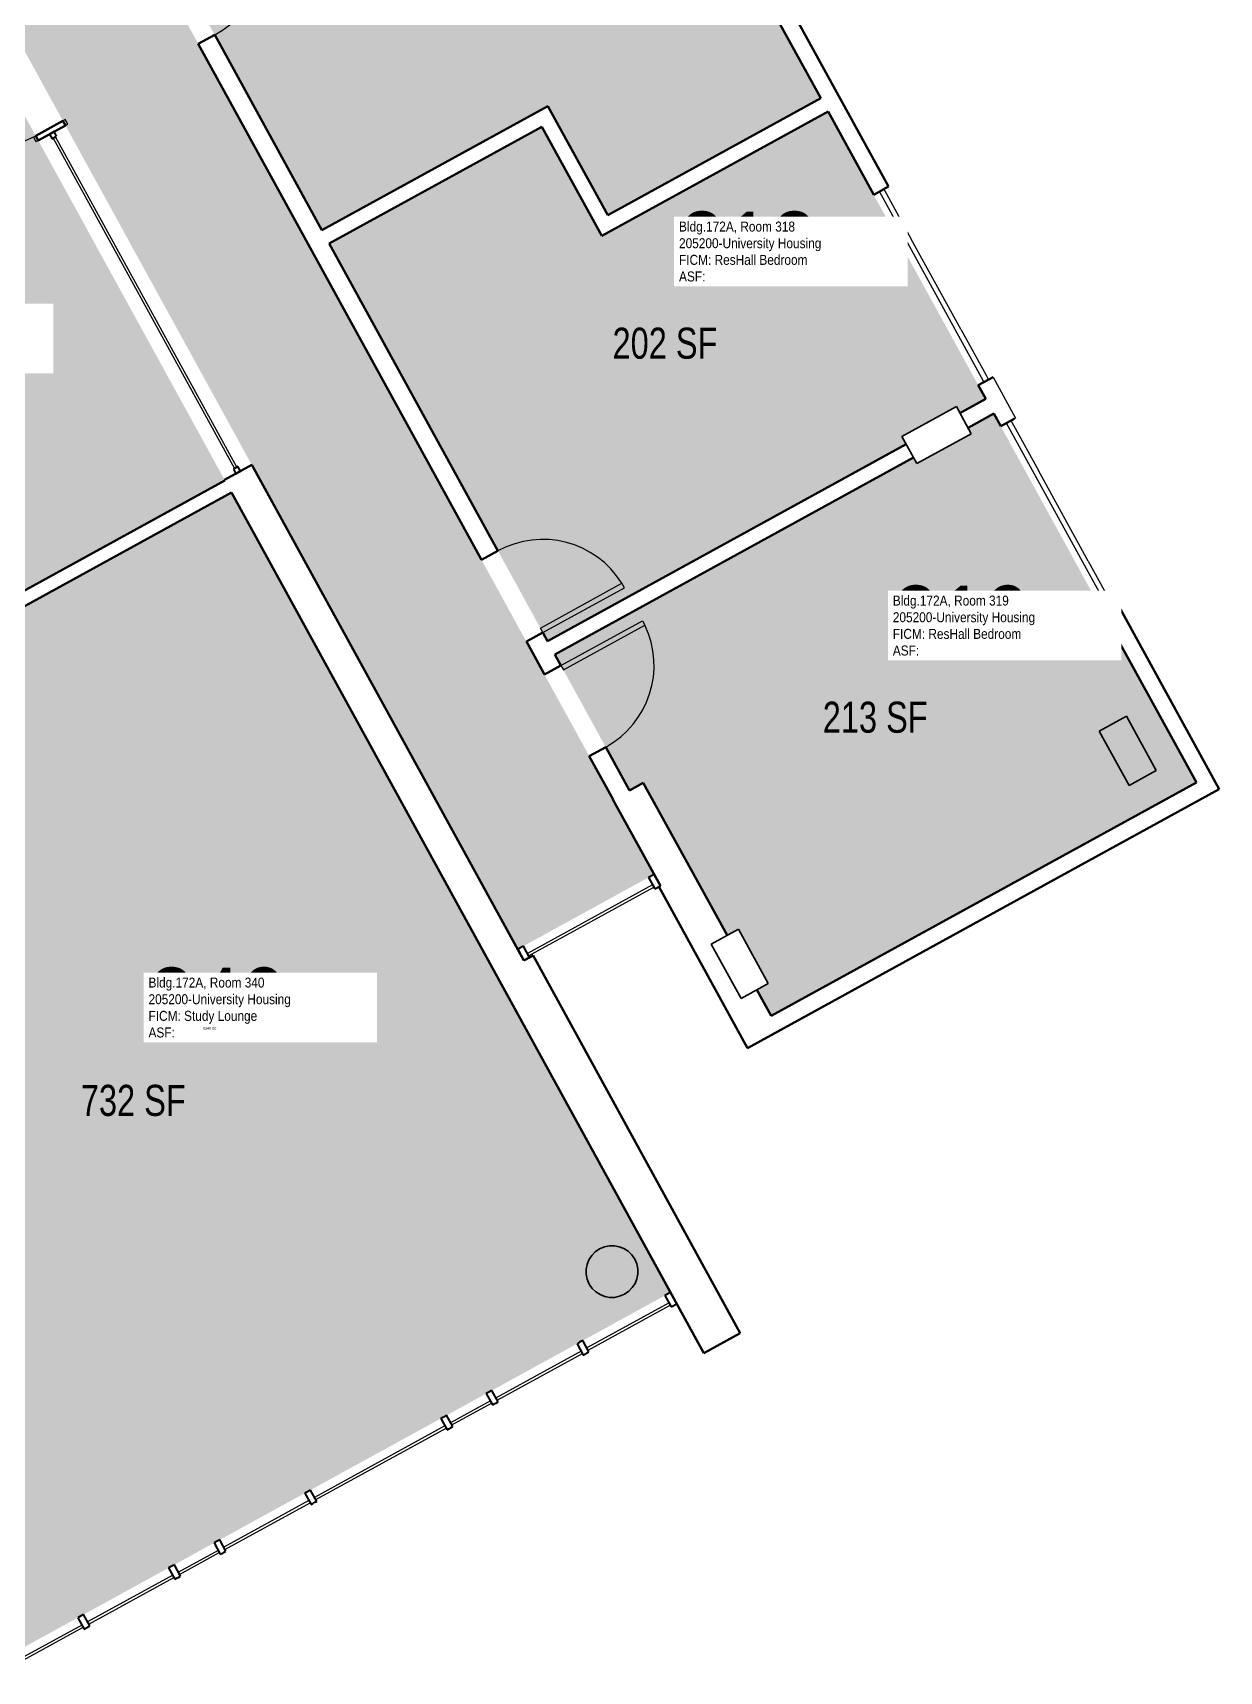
# Model space of a CAD drawing. Header units: inches. Extents: x 69231989 to 69233852, y 27661192 to 27663777.
# Drawn here: x 69233394 to 69233852, y 27661276 to 27661909 of the extents above; entities that cross this region are included whole.
import ezdxf
from ezdxf.enums import TextEntityAlignment as Align

# ---------------------------------------------------------------- set-up
doc = ezdxf.new("R2010")
doc.units = ezdxf.units.IN
doc.header["$LTSCALE"] = 100
doc.header["$MEASUREMENT"] = 0
for name, color, linetype in [('A-COLS', 5, 'CONTINUOUS'), ('A-DOOR', 2, 'CONTINUOUS'), ('A-GLAZ', 1, 'CONTINUOUS'), ('A-IDEN-RNUM', 7, 'CONTINUOUS'), ('A-IDEN-SNUM', 4, 'CONTINUOUS'), ('A-IDEN-VNUM', 4, 'CONTINUOUS'), ('A-WALL', 5, 'CONTINUOUS'), ('AREA-TEXT', 3, 'CONTINUOUS'), ('Rooms-Category-Color', 7, 'CONTINUOUS'), ('Rooms-College-Color', 7, 'CONTINUOUS'), ('Rooms-Department-Color', 7, 'CONTINUOUS'), ('Rooms-Division-Color', 7, 'CONTINUOUS'), ('Rooms-Information', 7, 'CONTINUOUS')]:
    doc.layers.add(name, color=color, linetype=linetype)
doc.styles.add('CP_AREA', font='arial.ttf', dxfattribs={"height": 15})
doc.styles.add('CP_ROOMSNUMBER', font='arial.ttf', dxfattribs={"height": 1})
doc.styles.add('CP_ROOMVNUMBER', font='arial.ttf', dxfattribs={"width": 0.85, "height": 0.075})

# ---------------------------------------------------------------- blocks, each defined once
blk = doc.blocks.new('08_Single-Flush - 08_Single-Flush_3_-0_ x 7_-0_-5597139-LEVEL 3')
at = {"layer": 'A-DOOR', "color": 7}
for p, q in [((16, -3.62), (16, -39.57)), ((18, -3.62), (16, -3.62)), ((18, -3.62), (18, -39.57)), ((18, -39.57), (16, -39.57))]:
    blk.add_line(p, q, dxfattribs=at)
at = {"layer": 'A-DOOR', "lineweight": 25}
blk.add_arc((18, -3.62), 36, 180, 266.81526, dxfattribs=at)
blk = doc.blocks.new('08_Single-Flush - 08_Single-Flush_3_-0_ x 7_-0_-5597140-LEVEL 3')
at = {"layer": 'A-DOOR', "color": 7}
for p, q in [((16, 3.62), (16, 39.57)), ((18, 39.57), (16, 39.57)), ((18, 3.62), (18, 39.57)), ((18, 3.62), (16, 3.62))]:
    blk.add_line(p, q, dxfattribs=at)
at = {"layer": 'A-DOOR', "lineweight": 25}
blk.add_arc((18, 3.62), 36, 93.18474, 180, dxfattribs=at)

msp = doc.modelspace()

# ---------------------------------------------------------------- hatches: boundary and pattern name
at = {"layer": 'Rooms-Category-Color', "true_color": 0xadadad}
msp.add_hatch(color=253, dxfattribs=at).paths.add_polyline_path([(69233297.9, 27661399.15), (69233195.32, 27661586.04), (69233258.43, 27661620.68), (69233228.51, 27661675.19), (69233165.4, 27661640.54), (69233103.93, 27661752.52), (69233103.4, 27661752.23), (69233097.63, 27661762.75), (69233103.42, 27661765.93), (69233376.05, 27661915.58), (69233381.42, 27661918.53), (69233387.19, 27661908.01), (69233387.08, 27661907.95), (69233475.73, 27661746.45), (69233478.29, 27661741.8), (69233478.29, 27661741.8), (69233479.73, 27661739.16), (69233574.1, 27661567.25), (69233581.05, 27661554.57), (69233633.77, 27661583.51), (69233617.86, 27661612.47), (69233617.88, 27661612.48), (69233587.65, 27661667.55), (69233500.49, 27661826.33), (69233436.99, 27661942.03), (69233349.83, 27662100.81), (69233286.07, 27662216.96), (69233210.76, 27662354.15), (69233134.11, 27662493.79), (69233081.51, 27662464.91), (69233087.65, 27662453.72), (69233085.02, 27662452.27), (69233103.42, 27662418.74), (69233106.08, 27662420.2), (69233115.94, 27662402.22), (69233134.38, 27662368.6), (69233134.38, 27662368.6), (69233172.71, 27662298.76), (69233170.07, 27662297.32), (69233188.48, 27662263.79), (69233191.12, 27662265.23), (69233192.43, 27662262.83), (69233192.43, 27662262.83), (69233239.38, 27662177.3), (69233291.29, 27662082.71), (69233291.56, 27662082.22), (69233291.56, 27662082.22), (69233306.49, 27662055.03), (69233337.25, 27661999), (69233337.52, 27661998.5), (69233338.81, 27661996.21), (69233352.55, 27661971.15), (69233289.01, 27661936.27), (69233289.01, 27661936.27), (69233133.04, 27661850.66), (69233069.16, 27661815.59), (69233055.39, 27661840.68), (69233053.64, 27661843.86), (69233051.1, 27661848.49), (69233023.11, 27661899.48), (69233007.94, 27661927.11), (69233007.95, 27661927.11), (69232938.13, 27662054.31), (69232910.32, 27662104.97), (69232798.13, 27662309.37), (69232745.48, 27662280.47), (69232822.21, 27662140.7), (69232897.5, 27662003.52), (69232961.26, 27661887.36), (69233048.09, 27661729.19), (69233196.65, 27661458.53), (69233196.69, 27661458.47), (69233198.74, 27661454.75), (69233228.16, 27661401.16), (69233228.16, 27661401.15), (69233232.95, 27661392.42), (69233245.15, 27661370.19)])
at = {"layer": 'Rooms-Category-Color', "true_color": 0x728ef3}
for points in [[(69233615.85, 27661838.25), (69233698.13, 27661883.41), (69233614.35, 27662036.04), (69233604.38, 27662030.56), (69233605.7, 27662028.15), (69233587.51, 27662018.17), (69233584.66, 27662016.6), (69233583.34, 27662019.01), (69233444.75, 27661942.94), (69233505.44, 27661832.39), (69233592.75, 27661880.32)], [(69233376.56, 27661902.17), (69233114.45, 27661758.3), (69233173.39, 27661650.92), (69233230.59, 27661682.31), (69233263.03, 27661623.21), (69233389.85, 27661692.82), (69233389.69, 27661693.1), (69233467.82, 27661735.93)], [(69233700.95, 27661878.26), (69233613.53, 27661830.27), (69233590.43, 27661872.35), (69233508.26, 27661827.24), (69233592.59, 27661673.62), (69233731.17, 27661749.69), (69233729.5, 27661752.74), (69233750.54, 27661764.29), (69233751.91, 27661761.78), (69233761.88, 27661767.26)], [(69233673.5, 27661538.91), (69233679.03, 27661528.83), (69233843.27, 27661618.98), (69233765.01, 27661761.56), (69233755.04, 27661756.08), (69233756.31, 27661753.77), (69233738.12, 27661743.78), (69233735.27, 27661742.22), (69233734, 27661744.54), (69233595.42, 27661668.47), (69233624.24, 27661615.97), (69233629.59, 27661618.9), (69233647.89, 27661585.56), (69233647.89, 27661585.56), (69233661.95, 27661559.95), (69233666.32, 27661562.35), (69233677.87, 27661541.31)], [(69233574.35, 27661541.85), (69233572.94, 27661544.42), (69233571.74, 27661546.61), (69233563.58, 27661561.48), (69233470.48, 27661731.09), (69233392.38, 27661688.21), (69233263.26, 27661617.34), (69233208.36, 27661587.21), (69233309.63, 27661402.73), (69233310.83, 27661400.54), (69233312.24, 27661397.97), (69233378.03, 27661278.11), (69233640.15, 27661421.98)]]:
    msp.add_hatch(color=171, dxfattribs=at).paths.add_polyline_path(points)
at = {"layer": 'Rooms-College-Color', "true_color": 0xadadad}
for points in [[(69233297.9, 27661399.15), (69233195.32, 27661586.04), (69233258.43, 27661620.68), (69233228.51, 27661675.19), (69233165.4, 27661640.54), (69233103.93, 27661752.52), (69233103.4, 27661752.23), (69233097.63, 27661762.75), (69233103.42, 27661765.93), (69233376.05, 27661915.58), (69233381.42, 27661918.53), (69233387.19, 27661908.01), (69233387.08, 27661907.95), (69233475.73, 27661746.45), (69233478.29, 27661741.8), (69233478.29, 27661741.8), (69233479.73, 27661739.16), (69233574.1, 27661567.25), (69233581.05, 27661554.57), (69233633.77, 27661583.51), (69233617.86, 27661612.47), (69233617.88, 27661612.48), (69233587.65, 27661667.55), (69233500.49, 27661826.33), (69233436.99, 27661942.03), (69233349.83, 27662100.81), (69233286.07, 27662216.96), (69233210.76, 27662354.15), (69233134.11, 27662493.79), (69233081.51, 27662464.91), (69233087.65, 27662453.72), (69233085.02, 27662452.27), (69233103.42, 27662418.74), (69233106.08, 27662420.2), (69233115.94, 27662402.22), (69233134.38, 27662368.6), (69233134.38, 27662368.6), (69233172.71, 27662298.76), (69233170.07, 27662297.32), (69233188.48, 27662263.79), (69233191.12, 27662265.23), (69233192.43, 27662262.83), (69233192.43, 27662262.83), (69233239.38, 27662177.3), (69233291.29, 27662082.71), (69233291.56, 27662082.22), (69233291.56, 27662082.22), (69233306.49, 27662055.03), (69233337.25, 27661999), (69233337.52, 27661998.5), (69233338.81, 27661996.21), (69233352.55, 27661971.15), (69233289.01, 27661936.27), (69233289.01, 27661936.27), (69233133.04, 27661850.66), (69233069.16, 27661815.59), (69233055.39, 27661840.68), (69233053.64, 27661843.86), (69233051.1, 27661848.49), (69233023.11, 27661899.48), (69233007.94, 27661927.11), (69233007.95, 27661927.11), (69232938.13, 27662054.31), (69232910.32, 27662104.97), (69232798.13, 27662309.37), (69232745.48, 27662280.47), (69232822.21, 27662140.7), (69232897.5, 27662003.52), (69232961.26, 27661887.36), (69233048.09, 27661729.19), (69233196.65, 27661458.53), (69233196.69, 27661458.47), (69233198.74, 27661454.75), (69233228.16, 27661401.16), (69233228.16, 27661401.15), (69233232.95, 27661392.42), (69233245.15, 27661370.19)], [(69233615.85, 27661838.25), (69233698.13, 27661883.41), (69233614.35, 27662036.04), (69233604.38, 27662030.56), (69233605.7, 27662028.15), (69233587.51, 27662018.17), (69233584.66, 27662016.6), (69233583.34, 27662019.01), (69233444.75, 27661942.94), (69233505.44, 27661832.39), (69233592.75, 27661880.32)], [(69233376.56, 27661902.17), (69233114.45, 27661758.3), (69233173.39, 27661650.92), (69233230.59, 27661682.31), (69233263.03, 27661623.21), (69233389.85, 27661692.82), (69233389.69, 27661693.1), (69233467.82, 27661735.93)], [(69233700.95, 27661878.26), (69233613.53, 27661830.27), (69233590.43, 27661872.35), (69233508.26, 27661827.24), (69233592.59, 27661673.62), (69233731.17, 27661749.69), (69233729.5, 27661752.74), (69233750.54, 27661764.29), (69233751.91, 27661761.78), (69233761.88, 27661767.26)], [(69233673.5, 27661538.91), (69233679.03, 27661528.83), (69233843.27, 27661618.98), (69233765.01, 27661761.56), (69233755.04, 27661756.08), (69233756.31, 27661753.77), (69233738.12, 27661743.78), (69233735.27, 27661742.22), (69233734, 27661744.54), (69233595.42, 27661668.47), (69233624.24, 27661615.97), (69233629.59, 27661618.9), (69233647.89, 27661585.56), (69233647.89, 27661585.56), (69233661.95, 27661559.95), (69233666.32, 27661562.35), (69233677.87, 27661541.31)], [(69233574.35, 27661541.85), (69233572.94, 27661544.42), (69233571.74, 27661546.61), (69233563.58, 27661561.48), (69233470.48, 27661731.09), (69233392.38, 27661688.21), (69233263.26, 27661617.34), (69233208.36, 27661587.21), (69233309.63, 27661402.73), (69233310.83, 27661400.54), (69233312.24, 27661397.97), (69233378.03, 27661278.11), (69233640.15, 27661421.98)]]:
    msp.add_hatch(color=253, dxfattribs=at).paths.add_polyline_path(points)
at = {"layer": 'Rooms-Department-Color', "true_color": 0xacacac}
msp.add_hatch(color=253, dxfattribs=at).paths.add_polyline_path([(69233297.9, 27661399.15), (69233195.32, 27661586.04), (69233258.43, 27661620.68), (69233228.51, 27661675.19), (69233165.4, 27661640.54), (69233103.93, 27661752.52), (69233103.4, 27661752.23), (69233097.63, 27661762.75), (69233103.42, 27661765.93), (69233376.05, 27661915.58), (69233381.42, 27661918.53), (69233387.19, 27661908.01), (69233387.08, 27661907.95), (69233475.73, 27661746.45), (69233478.29, 27661741.8), (69233478.29, 27661741.8), (69233479.73, 27661739.16), (69233574.1, 27661567.25), (69233581.05, 27661554.57), (69233633.77, 27661583.51), (69233617.86, 27661612.47), (69233617.88, 27661612.48), (69233587.65, 27661667.55), (69233500.49, 27661826.33), (69233436.99, 27661942.03), (69233349.83, 27662100.81), (69233286.07, 27662216.96), (69233210.76, 27662354.15), (69233134.11, 27662493.79), (69233081.51, 27662464.91), (69233087.65, 27662453.72), (69233085.02, 27662452.27), (69233103.42, 27662418.74), (69233106.08, 27662420.2), (69233115.94, 27662402.22), (69233134.38, 27662368.6), (69233134.38, 27662368.6), (69233172.71, 27662298.76), (69233170.07, 27662297.32), (69233188.48, 27662263.79), (69233191.12, 27662265.23), (69233192.43, 27662262.83), (69233192.43, 27662262.83), (69233239.38, 27662177.3), (69233291.29, 27662082.71), (69233291.56, 27662082.22), (69233291.56, 27662082.22), (69233306.49, 27662055.03), (69233337.25, 27661999), (69233337.52, 27661998.5), (69233338.81, 27661996.21), (69233352.55, 27661971.15), (69233289.01, 27661936.27), (69233289.01, 27661936.27), (69233133.04, 27661850.66), (69233069.16, 27661815.59), (69233055.39, 27661840.68), (69233053.64, 27661843.86), (69233051.1, 27661848.49), (69233023.11, 27661899.48), (69233007.94, 27661927.11), (69233007.95, 27661927.11), (69232938.13, 27662054.31), (69232910.32, 27662104.97), (69232798.13, 27662309.37), (69232745.48, 27662280.47), (69232822.21, 27662140.7), (69232897.5, 27662003.52), (69232961.26, 27661887.36), (69233048.09, 27661729.19), (69233196.65, 27661458.53), (69233196.69, 27661458.47), (69233198.74, 27661454.75), (69233228.16, 27661401.16), (69233228.16, 27661401.15), (69233232.95, 27661392.42), (69233245.15, 27661370.19)])
at = {"layer": 'Rooms-Department-Color', "true_color": 0x604aed}
for points in [[(69233615.85, 27661838.25), (69233698.13, 27661883.41), (69233614.35, 27662036.04), (69233604.38, 27662030.56), (69233605.7, 27662028.15), (69233587.51, 27662018.17), (69233584.66, 27662016.6), (69233583.34, 27662019.01), (69233444.75, 27661942.94), (69233505.44, 27661832.39), (69233592.75, 27661880.32)], [(69233376.56, 27661902.17), (69233114.45, 27661758.3), (69233173.39, 27661650.92), (69233230.59, 27661682.31), (69233263.03, 27661623.21), (69233389.85, 27661692.82), (69233389.69, 27661693.1), (69233467.82, 27661735.93)], [(69233700.95, 27661878.26), (69233613.53, 27661830.27), (69233590.43, 27661872.35), (69233508.26, 27661827.24), (69233592.59, 27661673.62), (69233731.17, 27661749.69), (69233729.5, 27661752.74), (69233750.54, 27661764.29), (69233751.91, 27661761.78), (69233761.88, 27661767.26)], [(69233673.5, 27661538.91), (69233679.03, 27661528.83), (69233843.27, 27661618.98), (69233765.01, 27661761.56), (69233755.04, 27661756.08), (69233756.31, 27661753.77), (69233738.12, 27661743.78), (69233735.27, 27661742.22), (69233734, 27661744.54), (69233595.42, 27661668.47), (69233624.24, 27661615.97), (69233629.59, 27661618.9), (69233647.89, 27661585.56), (69233647.89, 27661585.56), (69233661.95, 27661559.95), (69233666.32, 27661562.35), (69233677.87, 27661541.31)], [(69233574.35, 27661541.85), (69233572.94, 27661544.42), (69233571.74, 27661546.61), (69233563.58, 27661561.48), (69233470.48, 27661731.09), (69233392.38, 27661688.21), (69233263.26, 27661617.34), (69233208.36, 27661587.21), (69233309.63, 27661402.73), (69233310.83, 27661400.54), (69233312.24, 27661397.97), (69233378.03, 27661278.11), (69233640.15, 27661421.98)]]:
    msp.add_hatch(color=173, dxfattribs=at).paths.add_polyline_path(points)
at = {"layer": 'Rooms-Division-Color', "true_color": 0xadadad}
msp.add_hatch(color=253, dxfattribs=at).paths.add_polyline_path([(69233297.9, 27661399.15), (69233195.32, 27661586.04), (69233258.43, 27661620.68), (69233228.51, 27661675.19), (69233165.4, 27661640.54), (69233103.93, 27661752.52), (69233103.4, 27661752.23), (69233097.63, 27661762.75), (69233103.42, 27661765.93), (69233376.05, 27661915.58), (69233381.42, 27661918.53), (69233387.19, 27661908.01), (69233387.08, 27661907.95), (69233475.73, 27661746.45), (69233478.29, 27661741.8), (69233478.29, 27661741.8), (69233479.73, 27661739.16), (69233574.1, 27661567.25), (69233581.05, 27661554.57), (69233633.77, 27661583.51), (69233617.86, 27661612.47), (69233617.88, 27661612.48), (69233587.65, 27661667.55), (69233500.49, 27661826.33), (69233436.99, 27661942.03), (69233349.83, 27662100.81), (69233286.07, 27662216.96), (69233210.76, 27662354.15), (69233134.11, 27662493.79), (69233081.51, 27662464.91), (69233087.65, 27662453.72), (69233085.02, 27662452.27), (69233103.42, 27662418.74), (69233106.08, 27662420.2), (69233115.94, 27662402.22), (69233134.38, 27662368.6), (69233134.38, 27662368.6), (69233172.71, 27662298.76), (69233170.07, 27662297.32), (69233188.48, 27662263.79), (69233191.12, 27662265.23), (69233192.43, 27662262.83), (69233192.43, 27662262.83), (69233239.38, 27662177.3), (69233291.29, 27662082.71), (69233291.56, 27662082.22), (69233291.56, 27662082.22), (69233306.49, 27662055.03), (69233337.25, 27661999), (69233337.52, 27661998.5), (69233338.81, 27661996.21), (69233352.55, 27661971.15), (69233289.01, 27661936.27), (69233289.01, 27661936.27), (69233133.04, 27661850.66), (69233069.16, 27661815.59), (69233055.39, 27661840.68), (69233053.64, 27661843.86), (69233051.1, 27661848.49), (69233023.11, 27661899.48), (69233007.94, 27661927.11), (69233007.95, 27661927.11), (69232938.13, 27662054.31), (69232910.32, 27662104.97), (69232798.13, 27662309.37), (69232745.48, 27662280.47), (69232822.21, 27662140.7), (69232897.5, 27662003.52), (69232961.26, 27661887.36), (69233048.09, 27661729.19), (69233196.65, 27661458.53), (69233196.69, 27661458.47), (69233198.74, 27661454.75), (69233228.16, 27661401.16), (69233228.16, 27661401.15), (69233232.95, 27661392.42), (69233245.15, 27661370.19)])
at = {"layer": 'Rooms-Division-Color', "true_color": 0x604aed}
for points in [[(69233615.85, 27661838.25), (69233698.13, 27661883.41), (69233614.35, 27662036.04), (69233604.38, 27662030.56), (69233605.7, 27662028.15), (69233587.51, 27662018.17), (69233584.66, 27662016.6), (69233583.34, 27662019.01), (69233444.75, 27661942.94), (69233505.44, 27661832.39), (69233592.75, 27661880.32)], [(69233376.56, 27661902.17), (69233114.45, 27661758.3), (69233173.39, 27661650.92), (69233230.59, 27661682.31), (69233263.03, 27661623.21), (69233389.85, 27661692.82), (69233389.69, 27661693.1), (69233467.82, 27661735.93)], [(69233700.95, 27661878.26), (69233613.53, 27661830.27), (69233590.43, 27661872.35), (69233508.26, 27661827.24), (69233592.59, 27661673.62), (69233731.17, 27661749.69), (69233729.5, 27661752.74), (69233750.54, 27661764.29), (69233751.91, 27661761.78), (69233761.88, 27661767.26)], [(69233673.5, 27661538.91), (69233679.03, 27661528.83), (69233843.27, 27661618.98), (69233765.01, 27661761.56), (69233755.04, 27661756.08), (69233756.31, 27661753.77), (69233738.12, 27661743.78), (69233735.27, 27661742.22), (69233734, 27661744.54), (69233595.42, 27661668.47), (69233624.24, 27661615.97), (69233629.59, 27661618.9), (69233647.89, 27661585.56), (69233647.89, 27661585.56), (69233661.95, 27661559.95), (69233666.32, 27661562.35), (69233677.87, 27661541.31)], [(69233574.35, 27661541.85), (69233572.94, 27661544.42), (69233571.74, 27661546.61), (69233563.58, 27661561.48), (69233470.48, 27661731.09), (69233392.38, 27661688.21), (69233263.26, 27661617.34), (69233208.36, 27661587.21), (69233309.63, 27661402.73), (69233310.83, 27661400.54), (69233312.24, 27661397.97), (69233378.03, 27661278.11), (69233640.15, 27661421.98)]]:
    msp.add_hatch(color=173, dxfattribs=at).paths.add_polyline_path(points)

# ---------------------------------------------------------------- linework, layer by layer
at = {"layer": 'A-COLS', "lineweight": 35}
for p, q in [((69233729.5, 27661752.74), (69233750.54, 27661764.29)), ((69233750.54, 27661764.29), (69233756.31, 27661753.77)), ((69233735.27, 27661742.22), (69233729.5, 27661752.74)), ((69233756.31, 27661753.77), (69233735.27, 27661742.22)), ((69233805.7, 27661638.86), (69233816.22, 27661644.63)), ((69233816.22, 27661644.63), (69233827.77, 27661623.59)), ((69233817.25, 27661617.82), (69233805.7, 27661638.86)), ((69233827.77, 27661623.59), (69233817.25, 27661617.82)), ((69233655.8, 27661556.58), (69233666.32, 27661562.35)), ((69233666.32, 27661562.35), (69233677.87, 27661541.31)), ((69233667.35, 27661535.54), (69233655.8, 27661556.58)), ((69233677.87, 27661541.31), (69233667.35, 27661535.54))]:
    msp.add_line(p, q, dxfattribs=at)
for start, end in [(28.76281, 208.76281), (208.76281, 28.76281)]:
    msp.add_arc((69233617.49, 27661430.01), 10, start, end, dxfattribs=at)
at = {"layer": 'A-DOOR'}
for p, q in [((69233406.23, 27661875.14), (69233405.36, 27661874.66)), ((69233407.2, 27661873.38), (69233406.23, 27661875.14)), ((69233406.32, 27661872.9), (69233407.2, 27661873.38)), ((69233394.84, 27661868.88), (69233393.96, 27661868.4)), ((69233393.96, 27661868.4), (69233394.92, 27661866.65)), ((69233394.92, 27661866.65), (69233395.8, 27661867.13))]:
    msp.add_line(p, q, dxfattribs=at)
at = {"layer": 'A-DOOR', "lineweight": 25}
msp.add_arc((69233377.52, 27661900.44), 36, 208.76336, 298.76336, dxfattribs=at)
at = {"layer": 'A-GLAZ', "lineweight": 40}
for p, q in [((69233401.94, 27661870.5), (69233400.18, 27661869.54)), ((69233402.9, 27661868.74), (69233401.94, 27661870.5)), ((69233400.18, 27661869.54), (69233401.15, 27661867.78)), ((69233401.15, 27661867.78), (69233402.9, 27661868.74)), ((69233633.77, 27661583.51), (69233631.58, 27661582.31)), ((69233631.58, 27661582.31), (69233633.99, 27661577.93)), ((69233636.18, 27661579.13), (69233633.77, 27661583.51)), ((69233633.99, 27661577.93), (69233636.18, 27661579.13)), ((69233640.15, 27661421.98), (69233637.95, 27661420.78)), ((69233637.95, 27661420.78), (69233640.36, 27661416.4)), ((69233642.55, 27661417.6), (69233640.15, 27661421.98)), ((69233640.36, 27661416.4), (69233642.55, 27661417.6))]:
    msp.add_line(p, q, dxfattribs=at)
at = {"layer": 'A-GLAZ'}
for p, q in [((69233402.46, 27661868.5), (69233401.59, 27661868.02)), ((69233401.59, 27661868.02), (69233424.63, 27661826.04)), ((69233425.51, 27661826.52), (69233402.46, 27661868.5)), ((69233760.96, 27661774.14), (69233720.79, 27661847.32)), ((69233722.54, 27661848.28), (69233723.5, 27661846.53)), ((69233723.5, 27661846.53), (69233733.13, 27661829)), ((69233424.63, 27661826.04), (69233448.64, 27661782.31)), ((69233449.51, 27661782.79), (69233425.51, 27661826.52)), ((69233752.37, 27661793.93), (69233733.13, 27661829)), ((69233752.37, 27661793.93), (69233762, 27661776.4)), ((69233448.64, 27661782.31), (69233471.68, 27661740.33)), ((69233472.56, 27661740.81), (69233449.51, 27661782.79)), ((69233762, 27661776.4), (69233762.96, 27661774.65)), ((69233761.21, 27661773.69), (69233760.96, 27661774.14)), ((69233810.04, 27661684.72), (69233769.87, 27661757.91)), ((69233771.62, 27661758.87), (69233772.58, 27661757.12)), ((69233772.58, 27661757.12), (69233782.21, 27661739.58)), ((69233471.68, 27661740.33), (69233472.56, 27661740.81)), ((69233801.46, 27661704.52), (69233782.21, 27661739.58)), ((69233801.46, 27661704.52), (69233811.08, 27661686.99)), ((69233811.08, 27661686.99), (69233812.16, 27661685.01)), ((69233810.41, 27661684.05), (69233810.04, 27661684.72)), ((69233633.14, 27661579.46), (69233584.81, 27661552.93)), ((69233633.63, 27661578.58), (69233633.14, 27661579.46)), ((69233585.29, 27661552.05), (69233633.63, 27661578.58)), ((69233584.81, 27661552.93), (69233585.29, 27661552.05)), ((69233639.52, 27661417.93), (69233607.75, 27661400.49)), ((69233608.23, 27661399.62), (69233640, 27661417.06)), ((69233640, 27661417.06), (69233639.52, 27661417.93)), ((69233605.55, 27661399.29), (69233572.69, 27661381.25)), ((69233573.17, 27661380.37), (69233606.04, 27661398.41)), ((69233606.04, 27661398.41), (69233605.55, 27661399.29)), ((69233607.75, 27661400.49), (69233608.23, 27661399.62)), ((69233570.5, 27661380.04), (69233555.15, 27661371.62)), ((69233555.64, 27661370.75), (69233570.98, 27661379.17)), ((69233570.98, 27661379.17), (69233570.5, 27661380.04)), ((69233572.69, 27661381.25), (69233573.17, 27661380.37)), ((69233552.96, 27661370.42), (69233502.56, 27661342.75)), ((69233553.44, 27661369.54), (69233552.96, 27661370.42)), ((69233555.15, 27661371.62), (69233555.64, 27661370.75)), ((69233503.04, 27661341.88), (69233553.44, 27661369.54)), ((69233500.37, 27661341.55), (69233467.49, 27661323.51)), ((69233467.97, 27661322.63), (69233500.85, 27661340.67)), ((69233500.85, 27661340.67), (69233500.37, 27661341.55)), ((69233502.56, 27661342.75), (69233503.04, 27661341.88)), ((69233465.3, 27661322.3), (69233449.96, 27661313.88)), ((69233450.44, 27661313), (69233465.78, 27661321.43)), ((69233465.78, 27661321.43), (69233465.3, 27661322.3)), ((69233467.49, 27661323.51), (69233467.97, 27661322.63)), ((69233449.96, 27661313.88), (69233450.44, 27661313)), ((69233447.77, 27661312.68), (69233414.9, 27661294.63)), ((69233415.38, 27661293.76), (69233448.25, 27661311.8)), ((69233448.25, 27661311.8), (69233447.77, 27661312.68)), ((69233414.9, 27661294.63), (69233415.38, 27661293.76)), ((69233412.7, 27661293.43), (69233381.79, 27661276.46)), ((69233382.27, 27661275.58), (69233413.19, 27661292.55)), ((69233413.19, 27661292.55), (69233412.7, 27661293.43))]:
    msp.add_line(p, q, dxfattribs=at)
at = {"layer": 'A-GLAZ', "lineweight": 40, "extrusion": (0, 0, -1)}
for p, q in [((69233472.99, 27661741.05), (69233471.24, 27661740.08)), ((69233471.24, 27661740.08), (69233472.2, 27661738.33)), ((69233472.2, 27661738.33), (69233473.96, 27661739.29)), ((69233473.96, 27661739.29), (69233472.99, 27661741.05)), ((69233583.25, 27661555.78), (69233581.05, 27661554.57)), ((69233581.05, 27661554.57), (69233583.46, 27661550.19)), ((69233585.65, 27661551.39), (69233583.25, 27661555.78)), ((69233583.46, 27661550.19), (69233585.65, 27661551.39)), ((69233604.98, 27661402.68), (69233603.99, 27661402.14)), ((69233603.99, 27661402.14), (69233606.4, 27661397.75)), ((69233606.18, 27661403.34), (69233604.98, 27661402.68)), ((69233608.59, 27661398.96), (69233606.18, 27661403.34)), ((69233606.4, 27661397.75), (69233607.05, 27661398.12)), ((69233607.05, 27661398.12), (69233607.93, 27661398.6)), ((69233607.93, 27661398.6), (69233608.59, 27661398.96)), ((69233569.92, 27661383.43), (69233568.93, 27661382.89)), ((69233568.93, 27661382.89), (69233571.34, 27661378.51)), ((69233571.12, 27661384.1), (69233569.92, 27661383.43)), ((69233573.53, 27661379.71), (69233571.12, 27661384.1)), ((69233571.34, 27661378.51), (69233571.99, 27661378.87)), ((69233571.99, 27661378.87), (69233572.87, 27661379.35)), ((69233572.87, 27661379.35), (69233573.53, 27661379.71)), ((69233552.39, 27661373.81), (69233551.4, 27661373.27)), ((69233551.4, 27661373.27), (69233553.81, 27661368.89)), ((69233553.59, 27661374.47), (69233552.39, 27661373.81)), ((69233556, 27661370.09), (69233553.59, 27661374.47)), ((69233555.34, 27661369.73), (69233556, 27661370.09)), ((69233553.81, 27661368.89), (69233554.46, 27661369.25)), ((69233554.46, 27661369.25), (69233555.34, 27661369.73)), ((69233499.79, 27661344.94), (69233498.8, 27661344.4)), ((69233500.99, 27661345.6), (69233499.79, 27661344.94)), ((69233503.4, 27661341.22), (69233500.99, 27661345.6)), ((69233498.8, 27661344.4), (69233501.21, 27661340.02)), ((69233501.21, 27661340.02), (69233501.87, 27661340.38)), ((69233501.87, 27661340.38), (69233502.74, 27661340.86)), ((69233502.74, 27661340.86), (69233503.4, 27661341.22)), ((69233464.72, 27661325.69), (69233463.74, 27661325.15)), ((69233465.93, 27661326.35), (69233464.72, 27661325.69)), ((69233468.33, 27661321.97), (69233465.93, 27661326.35)), ((69233463.74, 27661325.15), (69233466.14, 27661320.77)), ((69233466.14, 27661320.77), (69233466.8, 27661321.13)), ((69233466.8, 27661321.13), (69233467.68, 27661321.61)), ((69233467.68, 27661321.61), (69233468.33, 27661321.97)), ((69233447.19, 27661316.07), (69233446.2, 27661315.53)), ((69233446.2, 27661315.53), (69233448.61, 27661311.14)), ((69233448.4, 27661316.73), (69233447.19, 27661316.07)), ((69233450.8, 27661312.35), (69233448.4, 27661316.73)), ((69233448.61, 27661311.14), (69233449.27, 27661311.51)), ((69233449.27, 27661311.51), (69233450.14, 27661311.99)), ((69233450.14, 27661311.99), (69233450.8, 27661312.35)), ((69233412.13, 27661296.82), (69233411.14, 27661296.28)), ((69233411.14, 27661296.28), (69233413.55, 27661291.9)), ((69233413.33, 27661297.48), (69233412.13, 27661296.82)), ((69233415.74, 27661293.1), (69233413.33, 27661297.48)), ((69233413.55, 27661291.9), (69233414.2, 27661292.26)), ((69233414.2, 27661292.26), (69233415.08, 27661292.74)), ((69233415.08, 27661292.74), (69233415.74, 27661293.1))]:
    msp.add_line(p, q, dxfattribs=at)
at = {"layer": 'A-WALL', "lineweight": 50}
for p, q in [((69233724.29, 27661849.25), (69233663.3, 27661960.36)), ((69233657.61, 27661957.23), (69233698.13, 27661883.41)), ((69233464, 27661907.88), (69233457.65, 27661904.39)), ((69233457.65, 27661904.39), (69233567.09, 27661705.01)), ((69233505.44, 27661832.39), (69233464, 27661907.88)), ((69233698.13, 27661883.41), (69233615.85, 27661838.25)), ((69233592.75, 27661880.32), (69233505.44, 27661832.39)), ((69233615.85, 27661838.25), (69233592.75, 27661880.32)), ((69233613.53, 27661830.27), (69233700.95, 27661878.26)), ((69233700.95, 27661878.26), (69233718.6, 27661846.12)), ((69233405.36, 27661874.66), (69233394.84, 27661868.88)), ((69233395.8, 27661867.13), (69233406.32, 27661872.9)), ((69233406.32, 27661872.9), (69233405.36, 27661874.66)), ((69233508.26, 27661827.24), (69233590.43, 27661872.35)), ((69233590.43, 27661872.35), (69233613.53, 27661830.27)), ((69233394.84, 27661868.88), (69233395.8, 27661867.13)), ((69233718.6, 27661846.12), (69233724.29, 27661849.25)), ((69233573.44, 27661708.5), (69233508.26, 27661827.24)), ((69233764.71, 27661775.61), (69233759.01, 27661772.48)), ((69233759.01, 27661772.48), (69233761.88, 27661767.26)), ((69233761.88, 27661767.26), (69233751.91, 27661761.78)), ((69233755.04, 27661756.08), (69233765.01, 27661761.56)), ((69233765.01, 27661761.56), (69233767.68, 27661756.7)), ((69233767.68, 27661756.7), (69233772.88, 27661759.56)), ((69233731.17, 27661749.69), (69233592.59, 27661673.62)), ((69233595.42, 27661668.47), (69233734, 27661744.54)), ((69233478.34, 27661741.7), (69233467.82, 27661735.93)), ((69233583.46, 27661550.19), (69233478.34, 27661741.7)), ((69233243.43, 27661606.46), (69233470.48, 27661731.09)), ((69233467.95, 27661735.69), (69233263.03, 27661623.21)), ((69233467.82, 27661735.93), (69233467.95, 27661735.69)), ((69233470.48, 27661731.09), (69233653.02, 27661398.53)), ((69233567.09, 27661705.01), (69233573.44, 27661708.5)), ((69233813.91, 27661685.98), (69233808.22, 27661682.85)), ((69233808.22, 27661682.85), (69233843.27, 27661618.98)), ((69233852.1, 27661616.41), (69233813.91, 27661685.98)), ((69233590.77, 27661676.95), (69233584.41, 27661673.46)), ((69233592.59, 27661673.62), (69233590.77, 27661676.95)), ((69233584.41, 27661673.46), (69233591.39, 27661660.75)), ((69233597.74, 27661664.23), (69233595.42, 27661668.47)), ((69233591.39, 27661660.75), (69233597.74, 27661664.23)), ((69233615.07, 27661632.68), (69233608.71, 27661629.19)), ((69233624.24, 27661615.97), (69233615.07, 27661632.68)), ((69233608.71, 27661629.19), (69233617.88, 27661612.48)), ((69233629.59, 27661618.9), (69233624.24, 27661615.97)), ((69233647.89, 27661585.56), (69233629.59, 27661618.9)), ((69233843.27, 27661618.98), (69233679.03, 27661528.83)), ((69233617.86, 27661612.47), (69233636.17, 27661579.12)), ((69233789.58, 27661582.1), (69233852.1, 27661616.41)), ((69233661.95, 27661559.95), (69233647.89, 27661585.56)), ((69233669.88, 27661516.39), (69233789.58, 27661582.1)), ((69233635.62, 27661578.82), (69233669.88, 27661516.39)), ((69233583.46, 27661550.19), (69233586.97, 27661552.12)), ((69233667.04, 27661406.23), (69233586.97, 27661552.12)), ((69233679.03, 27661528.83), (69233673.5, 27661538.91)), ((69233653.02, 27661398.53), (69233667.04, 27661406.23))]:
    msp.add_line(p, q, dxfattribs=at)
at = {"layer": 'A-WALL'}
for p, q in [((69233764.71, 27661775.61), (69233773.37, 27661759.83)), ((69233773.37, 27661759.83), (69233772.88, 27661759.56))]:
    msp.add_line(p, q, dxfattribs=at)

# ---------------------------------------------------------------- block references
at = {"layer": 'A-DOOR'}
for name, p, rotation in [('08_Single-Flush - 08_Single-Flush_3_-0_ x 7_-0_-5597139-LEVEL 3', (69233452.16, 27661921.91), 118.7633595416571), ('08_Single-Flush - 08_Single-Flush_3_-0_ x 7_-0_-5597140-LEVEL 3', (69233578.93, 27661690.98), 298.7633595416571), ('08_Single-Flush - 08_Single-Flush_3_-0_ x 7_-0_-5597139-LEVEL 3', (69233603.23, 27661646.71), 118.7633595416571)]:
    msp.add_blockref(name, p, dxfattribs=dict(at, rotation=rotation))

# ---------------------------------------------------------------- texts
at = {"layer": 'A-IDEN-RNUM', "style": 'CP_ROOMSNUMBER'}
for s, p in [('0318-00', (69233663.59, 27661821.39)), ('0319-00', (69233746.19, 27661676.87)), ('0340-00', (69233459.49, 27661523.49))]:
    msp.add_text(s, height=1, dxfattribs=at).set_placement(p)
at = {"layer": 'A-IDEN-SNUM', "style": 'CP_ROOMSNUMBER'}
for s, p in [('172A031800', (69233663.5, 27661821.39)), ('172A031900', (69233746.1, 27661676.87)), ('172A034000', (69233458.53, 27661529.26))]:
    msp.add_text(s, height=1, dxfattribs=at).set_placement(p)
at = {"layer": 'A-IDEN-VNUM', "style": 'CP_ROOMVNUMBER', "width": 0.85}
for s, p in [('318', (69233643.39, 27661812.55)), ('319', (69233725.99, 27661668.02)), ('340', (69233438.42, 27661520.42))]:
    msp.add_text(s, height=27, dxfattribs=at).set_placement(p)
at = {"layer": 'AREA-TEXT', "style": 'CP_AREA', "width": 0.75}
for s, p in [('202 SF', (69233637.96, 27661788.76)), ('213 SF', (69233719.18, 27661644.23)), ('732 SF', (69233432.54, 27661496.17))]:
    msp.add_text(s, height=12, dxfattribs=at).set_placement(p, align=Align.MIDDLE_CENTER)

# ---------------------------------------------------------------- next in the draw order: texts
at = {"layer": 'Rooms-Information', "char_height": 3.8571, "width": 86.4, "attachment_point": 7, "style": 'CP_ROOMVNUMBER', "bg_fill": 3, "box_fill_scale": 1.5, "bg_fill_color": 256, "bg_fill_true_color": 13158600, "bg_fill_transparency": 0}
for s, insert in [('Bldg.172A, Room 318^M^J205200-University Housing^M^JFICM: ResHall Bedroom^M^JASF: ', (69233643.39, 27661812.55)), ('Bldg.172A, Room 341^M^J205200-University Housing^M^JFICM: Study Lounge^M^JASF: ', (69233313.29, 27661778.96)), ('Bldg.172A, Room 319^M^J205200-University Housing^M^JFICM: ResHall Bedroom^M^JASF: ', (69233725.99, 27661668.02)), ('Bldg.172A, Room 340^M^J205200-University Housing^M^JFICM: Study Lounge^M^JASF: ', (69233438.42, 27661520.42))]:
    msp.add_mtext(s, dxfattribs=dict(at, insert=insert))

doc.saveas('drawing.dxf')
